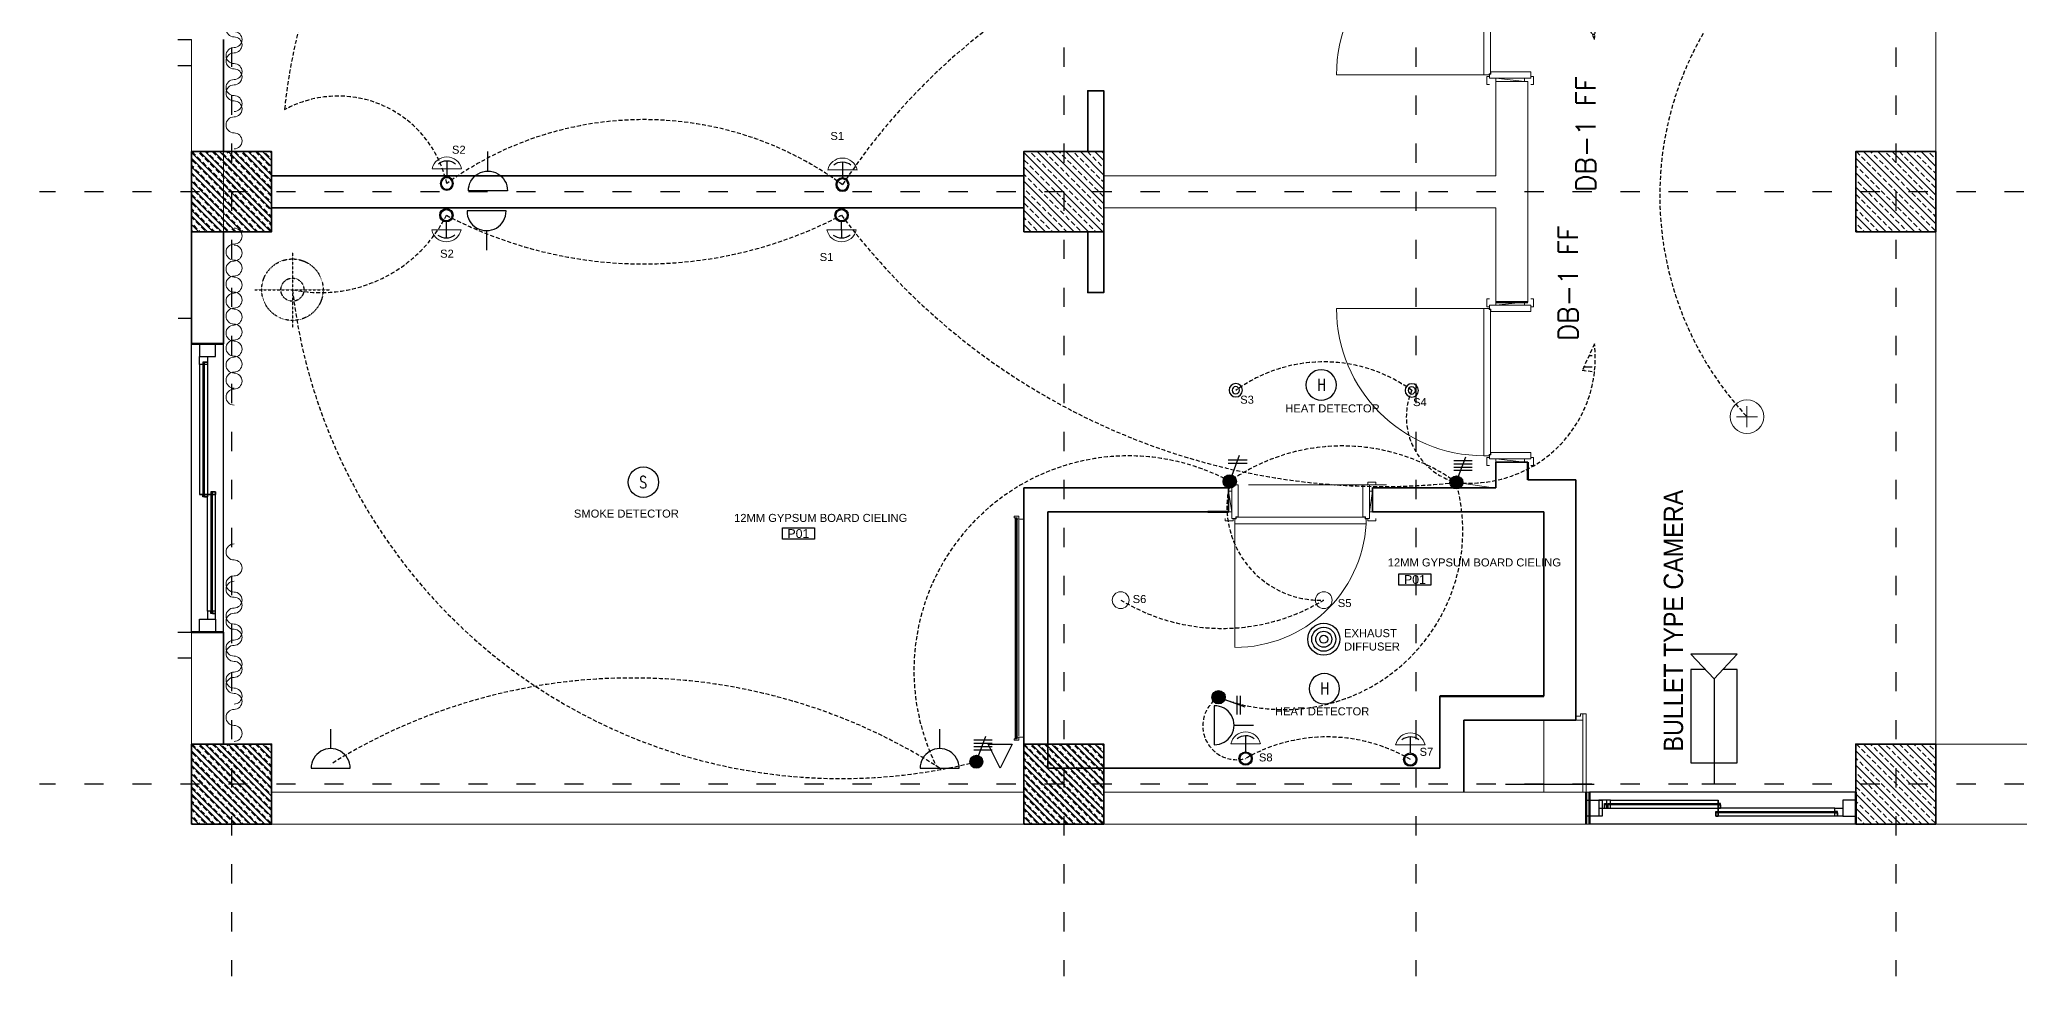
# Model space of a CAD drawing. Header units: millimetres. Extents: x -3207095 to 15275363, y 3702017 to 4798027.
# Drawn here: x 685360 to 686597, y 4469382 to 4469967 of the extents above; entities that cross this region are included whole.
import ezdxf
from ezdxf.enums import TextEntityAlignment as Align

# ---------------------------------------------------------------- set-up
doc = ezdxf.new("R2010")
doc.units = ezdxf.units.MM
for name, pattern in [('ACAD_ISO03W100', [30, 12, -18]), ('DUZ', [500, 500]), ('HIDDEN', [0.375, 0.25, -0.125]), ('HIDDEN2', [0.1875, 0.125, -0.0625])]:
    doc.linetypes.add(name, pattern=pattern)
doc.layers.get('0').update_dxf_attribs({"color": 1, "linetype": 'DUZ'})
for name, color, linetype in [('0 MC MAHAL', 94, 'Continuous'), ('a_aydinlatma', 5, 'Continuous'), ('a_olcu', 30, 'Continuous'), ('a_yazi', 105, 'Continuous'), ('AGAC', 116, 'Continuous'), ('EL-L-LS', 181, 'Continuous'), ('KOLTAR_F', 145, 'Continuous'), ('MH-EL-CCTV', 33, 'Continuous'), ('MH-EL-TEL', 222, 'Continuous'), ('MH-TXT', 2, 'Continuous'), ('OLCU', 1, 'Continuous'), ('PEN', 161, 'Continuous'), ('pen.kap.olc', 205, 'Continuous'), ('SMC-EL-FA', 33, 'Continuous'), ('SMC-EL-FA-TXT', 123, 'Continuous'), ('SMC-EL-L-LP', 22, 'Continuous'), ('SMC-EL-P', 160, 'Continuous'), ('SMC-TXT', 123, 'Continuous'), ('söve', 26, 'DUZ')]:
    doc.layers.add(name, color=color, linetype=linetype)
for name, color, linetype, lineweight in [('C LIGHT', 202, 'Continuous', 9), ('cam', 143, 'Continuous', 20), ('DUV', 220, 'Continuous', 50), ('DUVAR', 7, 'Continuous', 35), ('EL-L-WIR', 124, 'Continuous', 30), ('FE_MOBTEF.2', 33, 'Continuous', 18), ('FE_PERDE', 205, 'Continuous', 15), ('gor25', 142, 'Continuous', 25), ('iç duvar', 7, 'Continuous', 50), ('KAPEN', 151, 'Continuous', 9), ('KOLON_F', 3, 'Continuous', 35), ('Xref', 253, 'Continuous', 13)]:
    doc.layers.add(name, color=color, linetype=linetype, lineweight=lineweight)
doc.styles.add('ARIEL20S', font='arial.ttf')
doc.styles.add('ROMANS', font='romans.shx')
doc.styles.add('smc-1', font='simplex.shx')
doc.styles.add('SMC-2', font='GOTHIC.TTF', dxfattribs={"width": 0.9})
pattern_1 = [(135, (5190607.668, 3809263.487), (-4.4901280605, -4.4901280605), []), (135, (5190607.668, 3809267.977), (-4.4901280605, -4.4901280605), [3.175, -1.5875])]
pattern_2 = [(135, (5191127.668, 3809263.487), (-4.4901280605, -4.4901280605), []), (135, (5191127.668, 3809267.977), (-4.4901280605, -4.4901280605), [3.175, -1.5875])]

# ---------------------------------------------------------------- blocks, each defined once
blk = doc.blocks.new('GEN_BLOCK00601')
at = {"linetype": 'Continuous', "ltscale": 50}
for centre, start, end in [((50, 50), 0, 180), ((150, 50), 180, 0), ((250, 50), 0, 180), ((350, 50), 180, 0), ((450, 50), 0, 180), ((550, 50), 180, 0), ((650, 50), 0, 180), ((750, 50), 180, 0), ((850, 50), 0, 180), ((950, 50), 180, 0)]:
    blk.add_arc(centre, 50, start, end, dxfattribs=at)
for tag in ['FLOOR', 'Sfb']:
    blk.add_attdef(tag, (0, 0), '', height=1)
blk = doc.blocks.new('K210')
for p, q in [((0.04, 0.985), (0.04, 0.032)), ((0.04, 0.032), (0.047, 0.032)), ((0.047, 0.032), (0.047, 0.022)), ((0.047, 0.022), (0.953, 0.022)), ((0.953, 0.032), (0.96, 0.032)), ((0.953, 0.022), (0.953, 0.032)), ((0.96, 0.032), (0.96, 0.065))]:
    blk.add_line(p, q)
for points in [[(-0.02, 0.03), (-0.02, 0.045), (0.03, 0.045), (0.03, 0.03)], [(0.04, 0.065), (0.96, 0.065)], [(1.02, 0.03), (1.02, 0.045), (0.97, 0.045), (0.97, 0.03)], [(0.02, -0.19), (0, -0.19), (0.02, -0.01), (0, -0.01)], [(0.98, -0.19), (1, -0.19), (0.98, -0.01), (1, -0.01)], [(-0.02, -0.23), (-0.02, -0.245), (0.03, -0.245), (0.03, -0.23)], [(1.02, -0.23), (1.02, -0.245), (0.97, -0.245), (0.97, -0.23)]]:
    blk.add_lwpolyline(points)
for points in [[(0.02, 0.03), (0.045, 0.03), (0.045, 0.02), (0.06, 0.02), (0.06, -0.23), (0.02, -0.23)], [(0.98, 0.03), (0.955, 0.03), (0.955, 0.02), (0.94, 0.02), (0.94, -0.23), (0.98, -0.23)]]:
    blk.add_lwpolyline(points, close=True)
blk.add_arc((0.04, 0.065), 0.92, 0, 90)
blk = doc.blocks.new('new block')
at = {"layer": 'KAPEN'}
for p, q in [((105202.053, 48261.86), (105202.02, 48261.86)), ((105202.053, 48261.853), (105202.053, 48261.86)), ((105202.063, 48261.853), (105202.053, 48261.853)), ((105202.063, 48261.047), (105202.063, 48261.853)), ((105201.25, 48261.04), (105202.053, 48261.04)), ((105202.053, 48261.047), (105202.063, 48261.047)), ((105202.053, 48261.04), (105202.053, 48261.047))]:
    blk.add_line(p, q, dxfattribs=at)
for points in [[(105202.055, 48261.92), (105202.04, 48261.92), (105202.04, 48261.87), (105202.055, 48261.87)], [(105202.225, 48261.88), (105202.225, 48261.9), (105202.095, 48261.88), (105202.095, 48261.9)], [(105202.265, 48261.92), (105202.28, 48261.92), (105202.28, 48261.87), (105202.265, 48261.87)], [(105202.02, 48261.04), (105202.02, 48261.86)], [(105202.055, 48260.98), (105202.04, 48260.98), (105202.04, 48261.03), (105202.055, 48261.03)], [(105202.225, 48261.02), (105202.225, 48261), (105202.095, 48261.02), (105202.095, 48261)], [(105202.265, 48260.98), (105202.28, 48260.98), (105202.28, 48261.03), (105202.265, 48261.03)]]:
    blk.add_lwpolyline(points, dxfattribs=at)
for points in [[(105202.055, 48261.88), (105202.055, 48261.855), (105202.065, 48261.855), (105202.065, 48261.84), (105202.265, 48261.84), (105202.265, 48261.88)], [(105202.055, 48261.02), (105202.055, 48261.045), (105202.065, 48261.045), (105202.065, 48261.06), (105202.265, 48261.06), (105202.265, 48261.02)]]:
    blk.add_lwpolyline(points, close=True, dxfattribs=at)
blk.add_arc((105202.071, 48261.04), 0.822, 93.6023, 180, dxfattribs=at)
blk = doc.blocks.new('rgtkjıtdkfgölv')
at = {"layer": 'FE_MOBTEF.2'}
for p, q in [((104445.908, 48877.932), (104445.888, 48877.932)), ((104445.888, 48877.932), (104445.888, 48877.902)), ((104445.888, 48877.902), (104445.898, 48877.902)), ((104445.898, 48877.914), (104445.898, 48877.922)), ((104445.898, 48877.922), (104447.278, 48877.922)), ((104445.898, 48877.922), (104445.908, 48877.922)), ((104445.898, 48877.902), (104445.898, 48877.922)), ((104445.898, 48877.908), (104445.898, 48877.914)), ((104445.898, 48877.914), (104447.278, 48877.914)), ((104447.278, 48877.914), (104445.898, 48877.914)), ((104447.278, 48877.908), (104445.898, 48877.908)), ((104445.908, 48877.932), (104445.908, 48877.962)), ((104445.908, 48877.922), (104445.908, 48877.932)), ((104447.261, 48877.932), (104445.914, 48877.932)), ((104447.268, 48877.932), (104447.268, 48877.962)), ((104447.268, 48877.932), (104447.288, 48877.932)), ((104447.268, 48877.922), (104447.268, 48877.932)), ((104447.278, 48877.922), (104447.268, 48877.922)), ((104447.278, 48877.902), (104447.278, 48877.922)), ((104447.278, 48877.922), (104447.278, 48877.914)), ((104447.278, 48877.914), (104447.278, 48877.908)), ((104447.288, 48877.902), (104447.278, 48877.902)), ((104447.288, 48877.932), (104447.288, 48877.902))]:
    blk.add_line(p, q, dxfattribs=at)
blk = doc.blocks.new('a_malzeme')
blk.add_lwpolyline([(-100, 70), (100, 70), (100, 0), (-100, 0), (-100, 70)])
at = {"style": 'ARIEL20S'}
blk.add_attdef('P01', text='', height=55, dxfattribs=at).set_placement((0, 35), align=Align.MIDDLE_CENTER)
blk = doc.blocks.new('ANEM')
at = {"layer": 'a_aydinlatma'}
for radius in [100, 75, 50, 25]:
    blk.add_circle((56721, 5587), radius, dxfattribs=at)
blk = doc.blocks.new('SD')
at = {"color": 140}
blk.add_circle((0, 0), 0.25, dxfattribs=at)
at = {"layer": 'SMC-EL-FA-TXT', "style": 'ROMANS', "width": 0.75}
blk.add_text('S', height=0.197, dxfattribs=at).set_placement((-0.066, -0.101, 0))
blk = doc.blocks.new('LIGHT3')
at = {"layer": 'SMC-EL-L-LP'}
blk.add_line((0.001, 0), (0, 0.235), dxfattribs=at)
for radius in [0.0975, 0.0825]:
    blk.add_circle((0, 0.332), radius, dxfattribs=at)
blk.add_arc((0, 0.2), 0.2, 231.5853, 308.8029, dxfattribs=at)
blk = doc.blocks.new('LS-1WAY-4G')
at = {"layer": 'EL-L-LS'}
blk.add_hatch(color=181, dxfattribs=at).paths.add_polyline_path([(0.092, 0.092, 1), (-0.092, 0.092, 1)])
at = {"layer": 'EL-L-LS', "color": 181}
for p, q in [((-0.036, 0.4), (0.223, 0.4)), ((-0.036, 0.354), (0.223, 0.354)), ((-0.036, 0.308), (0.223, 0.308)), ((0.031, 0.178), (0.132, 0.453)), ((-0.036, 0.263), (0.223, 0.263))]:
    blk.add_line(p, q, dxfattribs=at)
blk.add_circle((0, 0.092), 0.0917, dxfattribs=at)
blk = doc.blocks.new('LIGHT1')
at = {"linetype": 'Continuous'}
for radius in [0.11, 0.06]:
    blk.add_circle((0, 0), radius, dxfattribs=at)
blk = doc.blocks.new('A$C89dd7f61')
at = {"layer": 'SMC-EL-L-LP', "xscale": -38, "yscale": 38, "zscale": 38}
blk.add_blockref('LIGHT1', (0, 0), dxfattribs=at)
blk = doc.blocks.new('LS-1WAY-2G')
at = {"layer": 'SMC-EL-L-LP'}
blk.add_hatch(color=181, dxfattribs=at).paths.add_polyline_path([(0.092, 0.092, 1), (-0.092, 0.092, 1)])
at = {"layer": 'SMC-EL-L-LP', "color": 181}
for p, q in [((-0.021, 0.387), (0.237, 0.387)), ((-0.021, 0.342), (0.237, 0.342)), ((0.031, 0.178), (0.132, 0.453))]:
    blk.add_line(p, q, dxfattribs=at)
blk.add_circle((0, 0.092), 0.0917, dxfattribs=at)
blk = doc.blocks.new('CL1')
at = {"layer": 'C LIGHT'}
blk.add_circle((0, 0), 5.25, dxfattribs=at)
blk = doc.blocks.new('HD')
at = {"color": 22}
blk.add_circle((0, 0), 0.25, dxfattribs=at)
at = {"layer": 'SMC-EL-FA-TXT', "color": 123, "style": 'ROMANS', "width": 0.75}
blk.add_text('H', height=0.197, dxfattribs=at).set_placement((-0.074, -0.096, 0))
blk = doc.blocks.new('S13A')
for p, q in [((0, 0.18), (0, 0.358)), ((-0.178, 0), (0.178, 0))]:
    blk.add_line(p, q)
blk.add_arc((0, 0.002), 0.178, 359.4023, 180.5977)
blk = doc.blocks.new('A$C7aefd928')
at = {"layer": 'a_aydinlatma', "linetype": 'HIDDEN', "ltscale": 10}
h = blk.add_hatch(dxfattribs=at)
h.set_pattern_fill('ANGLE', color=8)
h.set_pattern_definition([(0, (-693994.367, -4479887.279), (0, 6.985), [5.08, -1.905]), (90, (-693994.367, -4479887.279), (-6.985, 4e-16), [5.08, -1.905])])
h.paths.add_polyline_path([(837.2, 271.4), (829.6, 255), (837.2, 254.1, 0.055419)])
at = {"layer": 'a_aydinlatma', "linetype": 'HIDDEN2'}
for p, q in [((23.5, 328.8), (23.5, 281.7)), ((0, 305.3), (47, 305.3))]:
    blk.add_line(p, q, dxfattribs=at)
at = {"layer": 'a_aydinlatma', "color": 3, "linetype": 'HIDDEN', "ltscale": 10}
for p, q in [((837.2, 271.4), (829.6, 255)), ((829.6, 255), (837.2, 254.1))]:
    blk.add_line(p, q, dxfattribs=at)
at = {"layer": 'a_aydinlatma', "linetype": 'HIDDEN2'}
for radius in [19.2, 7.2]:
    blk.add_circle((23.5, 305.3), radius, dxfattribs=at)
at = {"layer": 'a_aydinlatma', "linetype": 'HIDDEN', "ltscale": 10}
for centre, radius, start, end in [((41.1, 391.6), 88.1, 258.5011, 333.1564), ((243.2, 587.1), 265.7, 242.3098, 297.7005), ((705.2, 605.5), 423.1, 216.8454, 276.1897), ((366.4, 345.2), 345.2, 186.6453, 284.1662), ((668, 166.4), 93.8, 54.1169, 125.8831), ((761.9, 225.8), 42.3, 156.7822, 254.8981), ((643.1, 154.9), 111.8, 248.5847, 15.5788), ((665.9, 169.8), 58.4, 164.7362, 272.1082), ((604.6, 216.3), 122.5, 238.8129, 301.1871), ((613.5, 32.9), 21.1, 121.94, 285.5579), ((670.1, -77.2), 103.2, 59.6797, 119.5515)]:
    blk.add_arc(centre, radius, start, end, dxfattribs=at)
at = {"layer": 'a_aydinlatma', "color": 3, "linetype": 'HIDDEN', "ltscale": 10}
for centre, radius, start, end in [((759.4, 262.8), 78.3, 263.7664, 6.3094), ((546, 67.4), 134.1, 61.8575, 206.2961), ((679.6, 84.6), 123.1, 54.605, 124.8385), ((235.8, -293.6), 356.4, 57.3715, 121.9107)]:
    blk.add_arc(centre, radius, start, end, dxfattribs=at)
at = {"layer": 'MH-EL-TEL'}
for p, q in [((465.7, 6.4), (458.2, 21.4)), ((458.2, 21.4), (473.2, 21.4)), ((473.2, 21.4), (465.7, 6.4))]:
    blk.add_line(p, q, dxfattribs=at)
at = {"layer": 'OLCU', "color": 252, "linetype": 'Continuous', "lineweight": 5, "true_color": 0x939598}
blk.add_line((750.9, 184.9), (775.5, 181.4), dxfattribs=at)
at = {"layer": 'SMC-EL-L-LP', "lineweight": 0}
for p, q in [((128.9, 342.6), (110.6, 342.6)), ((375.9, 342.7), (357.5, 342.7)), ((610, 21.7), (628.3, 21.7)), ((712.9, 21), (731.3, 21))]:
    blk.add_line(p, q, dxfattribs=at)
for centre, start, end in [((119.7, 344.6), 191.7871, 348.2129), ((366.7, 344.6), 191.7871, 348.2129), ((619.2, 19.8), 11.7871, 168.2129), ((722.1, 19.1), 11.7871, 168.2129)]:
    blk.add_arc(centre, 9.38, start, end, dxfattribs=at)
at = {"layer": 'a_aydinlatma', "xscale": 0.1, "yscale": 0.1, "zscale": 0.1}
blk.add_blockref('ANEM', (-5004.1, -471.7), dxfattribs=at)
at = {"layer": 'a_olcu', "xscale": 0.1, "yscale": 0.1, "zscale": 0.1}
for p in [(339.7, 149.5), (725, 120.8)]:
    blk.add_blockref('a_malzeme', p, dxfattribs=at).add_auto_attribs({'P01': 'P01'})
at = {"layer": 'C LIGHT', "linetype": 'Continuous'}
for p in [(541.1, 111.4), (668, 111.4)]:
    blk.add_blockref('CL1', p, dxfattribs=at)
at = {"layer": 'EL-L-LS', "xscale": 45.60000005237816, "yscale": 45.60000005237816, "zscale": 45.60000005237816}
blk.add_blockref('LS-1WAY-2G', (609.3, 181.4), dxfattribs=at)
at = {"layer": 'EL-L-LS', "xscale": 45.60000005237816, "yscale": 45.60000005237816, "zscale": 45.60000005237816, "rotation": 270}
blk.add_blockref('LS-1WAY-2G', (598.1, 50.8), dxfattribs=at)
at = {"layer": 'EL-L-WIR', "xscale": 44.23680000000058, "yscale": 44.23680000000058, "zscale": 44.23680000000058}
for p in [(750.9, 180.9), (450.9, 6.4)]:
    blk.add_blockref('LS-1WAY-4G', p, dxfattribs=at)
at = {"layer": 'SMC-EL-FA', "yscale": 38, "zscale": 38}
for name, p, xscale in [('HD', (666.4, 245.8), -38), ('SD', (242.8, 185.1), 38), ('HD', (668.4, 56.1), -38)]:
    blk.add_blockref(name, p, dxfattribs=dict(at, xscale=xscale))
at = {"layer": 'SMC-EL-L-LP', "lineweight": 0, "xscale": 42.74999999996362, "yscale": 42.74999999996362, "zscale": 42.74999999996362}
for p in [(119.7, 337.6), (366.7, 337.6)]:
    blk.add_blockref('LIGHT3', p, dxfattribs=at)
at = {"layer": 'SMC-EL-L-LP', "lineweight": 0, "xscale": 42.74999999996362, "yscale": 42.74999999996362, "zscale": 42.74999999996362, "rotation": 180}
for p in [(619.2, 26.7), (722.1, 26)]:
    blk.add_blockref('LIGHT3', p, dxfattribs=at)
at = {"layer": 'SMC-EL-P', "xscale": 68.51054328617874, "yscale": 68.51054328617874, "zscale": 68.51054328617874}
for p, rotation in [((144.8, 354.5), 180), ((599.6, 33.3), 270)]:
    blk.add_blockref('S13A', p, dxfattribs=dict(at, rotation=rotation))
for p in [(47.4, 6.4), (428, 6.4)]:
    blk.add_blockref('S13A', p, dxfattribs=at)
at = {"layer": 'Xref'}
for p in [(613, 242.5), (723, 242.4)]:
    blk.add_blockref('A$C89dd7f61', p, dxfattribs=at)
at = {"layer": 'a_yazi', "char_height": 5, "style": 'ARIEL20S'}
for s, insert, width, attachment_point in [('S2', (115.8, 330.3), 51.389, 1), ('S1', (353, 328.2), 51.389, 1), ('S3', (615.8, 239.1), 51.389, 1), ('S4', (723.8, 237.6), 51.389, 1), ('HEAT DETECTOR', (644, 228.6), 143.239, 7), ('SMOKE DETECTOR', (199.4, 162.9), 143.239, 7), ('12MM GYPSUM BOARD CIELING ', (299.5, 160.2), 143.239, 7), ('12MM GYPSUM BOARD CIELING ', (708, 132.4), 143.239, 7), ('S6', (548.6, 114.6), 51.389, 1), ('S5', (676.8, 112.1), 51.389, 1), ('EXHAUST DIFFUSER', (680.7, 93.3), 51.389, 1), ('HEAT DETECTOR', (637.5, 39.4), 143.239, 7), ('S8', (627.5, 15.7), 51.389, 1), ('S7', (727.9, 19.2), 51.389, 1)]:
    blk.add_mtext(s, dxfattribs=dict(at, insert=insert, width=width, attachment_point=attachment_point))
blk = doc.blocks.new('A$C288ee9c8')
at = {"layer": 'a_aydinlatma', "linetype": 'HIDDEN', "ltscale": 10}
h = blk.add_hatch(dxfattribs=at)
h.set_pattern_fill('ANGLE', color=8)
h.set_pattern_definition([(0, (-694012.924, -4479302.351), (0, 6.985), [5.08, -1.905]), (90, (-694012.924, -4479302.351), (-6.985, 4e-16), [5.08, -1.905])])
h.paths.add_polyline_path([(818.7, 95), (811, 111.4), (818.6, 112.3, -0.055419)])
at = {"layer": 'a_aydinlatma', "color": 3, "linetype": 'HIDDEN', "ltscale": 10}
for p, q in [((811, 111.4), (818.6, 112.3)), ((818.7, 95), (811, 111.4))]:
    blk.add_line(p, q, dxfattribs=at)
at = {"layer": 'a_aydinlatma', "linetype": 'HIDDEN', "ltscale": 10}
for centre, radius, start, end in [((349, 15), 350.8, 76.2487, 174.124), ((586.1, 150), 122.5, 58.8129, 121.1871), ((647.4, 196.4), 58.4, 87.8918, 195.2638), ((683.3, -216.4), 400.7, 82.9628, 146.5996), ((743.4, 140.5), 42.3, 105.1019, 203.2178), ((649.5, 199.8), 93.8, 234.1169, 305.8831), ((33.5, -10.1), 69.6, 12.4474, 118.8317), ((224.6, -165.2), 210, 53.7613, 125.8826)]:
    blk.add_arc(centre, radius, start, end, dxfattribs=at)
at = {"layer": 'a_aydinlatma', "color": 3, "linetype": 'HIDDEN', "ltscale": 10}
for centre, radius, start, end in [((217.3, 659.8), 356.4, 238.0893, 302.6285), ((527.5, 298.9), 134.1, 153.7039, 298.1425), ((661.1, 281.6), 123.1, 235.1615, 305.395), ((740.9, 103.4), 78.3, 353.6906, 96.2336)]:
    blk.add_arc(centre, radius, start, end, dxfattribs=at)
at = {"layer": 'MH-EL-TEL'}
for p, q in [((447.2, 359.8), (439.7, 344.8)), ((454.7, 344.8), (447.2, 359.8)), ((439.7, 344.8), (454.7, 344.8))]:
    blk.add_line(p, q, dxfattribs=at)
at = {"layer": 'OLCU', "color": 252, "linetype": 'Continuous', "lineweight": 5, "true_color": 0x939598}
blk.add_line((732.4, 181.3), (757, 184.8), dxfattribs=at)
at = {"layer": 'SMC-EL-L-LP', "lineweight": 0}
for p, q in [((591.5, 344.5), (609.8, 344.5)), ((694.4, 345.2), (712.8, 345.2)), ((110.7, 14.1), (92.3, 14.1)), ((357.9, 13.4), (339.5, 13.4))]:
    blk.add_line(p, q, dxfattribs=at)
for centre, start, end in [((600.7, 346.5), 191.7871, 348.2129), ((703.6, 347.1), 191.7871, 348.2129), ((101.5, 12.2), 11.7871, 168.2129), ((348.7, 11.4), 11.7871, 168.2129)]:
    blk.add_arc(centre, 9.38, start, end, dxfattribs=at)
at = {"layer": 'a_aydinlatma', "xscale": -0.1, "yscale": 0.1, "zscale": 0.1, "rotation": 180}
blk.add_blockref('ANEM', (-5022.6, 837.9), dxfattribs=at)
at = {"layer": 'a_olcu', "xscale": 0.1, "yscale": 0.1, "zscale": 0.1}
for p in [(542.2, 301.2), (698.3, 249.3), (323.3, 225.8)]:
    blk.add_blockref('a_malzeme', p, dxfattribs=at).add_auto_attribs({'P01': 'P01'})
at = {"layer": 'C LIGHT', "linetype": 'Continuous', "xscale": -1, "rotation": 180}
for p in [(522.6, 254.8), (649.5, 254.8)]:
    blk.add_blockref('CL1', p, dxfattribs=at)
at = {"layer": 'EL-L-LS', "xscale": -45.60000005237816, "yscale": 45.60000005237816, "zscale": 45.60000005237816, "rotation": 180}
blk.add_blockref('LS-1WAY-2G', (587.7, 183.2), dxfattribs=at)
at = {"layer": 'EL-L-WIR', "xscale": -44.23680000000058, "yscale": 44.23680000000058, "zscale": 44.23680000000058, "rotation": 180}
for p in [(432.4, 359.8), (732.4, 185.3)]:
    blk.add_blockref('LS-1WAY-4G', p, dxfattribs=at)
at = {"layer": 'SMC-EL-FA', "xscale": 38, "yscale": 38, "zscale": 38, "rotation": 180}
for p in [(649.9, 310.1), (649.9, 140.2)]:
    blk.add_blockref('HD', p, dxfattribs=at)
at = {"layer": 'SMC-EL-FA', "xscale": 38, "yscale": 38, "zscale": 38}
blk.add_blockref('SD', (214.5, 182.4), dxfattribs=at)
at = {"layer": 'SMC-EL-L-LP', "lineweight": 0, "xscale": -42.74999999996362, "yscale": 42.74999999996362, "zscale": 42.74999999996362}
for p in [(600.7, 339.5), (703.6, 340.2)]:
    blk.add_blockref('LIGHT3', p, dxfattribs=at)
at = {"layer": 'SMC-EL-L-LP', "lineweight": 0, "xscale": -42.74999999996362, "yscale": 42.74999999996362, "zscale": 42.74999999996362, "rotation": 180}
for p in [(101.5, 19.1), (348.7, 18.4)]:
    blk.add_blockref('LIGHT3', p, dxfattribs=at)
at = {"layer": 'SMC-EL-P', "xscale": -68.51054328617874, "yscale": 68.51054328617874, "zscale": 68.51054328617874, "rotation": 180}
for p in [(28.9, 359.8), (409.5, 359.8)]:
    blk.add_blockref('S13A', p, dxfattribs=at)
at = {"layer": 'SMC-EL-P', "xscale": -68.51054328617874, "yscale": 68.51054328617874, "zscale": 68.51054328617874}
blk.add_blockref('S13A', (127.2, 0.3), dxfattribs=at)
at = {"layer": 'Xref', "xscale": -1, "rotation": 180}
for p in [(594.5, 123.8), (704.5, 123.8)]:
    blk.add_blockref('A$C89dd7f61', p, dxfattribs=at)
at = {"layer": 'a_yazi', "char_height": 5, "style": 'ARIEL20S'}
for s, insert, width, attachment_point in [('S3', (611.1, 340.2), 51.389, 1), ('S4', (719.1, 338.6), 51.389, 1), ('HEAT DETECTOR', (637.2, 324.9), 143.239, 7), ('EXHAUST DIFFUSER', (665, 292.1), 51.389, 1), ('12MM GYPSUM BOARD CIELING ', (681.3, 261), 143.239, 7), ('S6', (519.5, 248), 51.389, 1), ('12MM GYPSUM BOARD CIELING ', (283.1, 236.5), 143.239, 7), ('S5', (647.7, 245.4), 51.389, 1), ('SMOKE DETECTOR', (180.9, 203.3), 143.239, 7), ('S7', (695.9, 136.7), 51.389, 1), ('S8', (595.4, 133.2), 51.389, 1), ('S1', (341.2, 37.1), 51.389, 1), ('S2', (104.7, 28.5), 51.389, 1)]:
    blk.add_mtext(s, dxfattribs=dict(at, insert=insert, width=width, attachment_point=attachment_point))
blk = doc.blocks.new('A$Ce52a88a6')
at = {"layer": 'OLCU', "color": 252, "linetype": 'Continuous', "lineweight": 5, "true_color": 0x939598}
blk.add_blockref('A$C288ee9c8', (0, 0), dxfattribs=at)
blk = doc.blocks.new('CL4')
at = {"layer": 'C LIGHT', "color": 3}
for p, q in [((-3.25, 0), (3.25, 0)), ((0, 3.25), (0, -3.25))]:
    blk.add_line(p, q, dxfattribs=at)
at = {"layer": 'C LIGHT'}
blk.add_circle((0, 0), 5.25, dxfattribs=at)
blk = doc.blocks.new('CCTV-CAMERA')
for p, q in [((1.115, 0.2), (0.903, 0)), ((1.115, -0.2), (1.115, 0.2)), ((0, -0.104), (0, 0.104)), ((0.183, 0), (0, 0)), ((0.903, 0), (0.183, 0)), ((0.903, 0), (1.115, -0.2))]:
    blk.add_line(p, q)
blk.add_lwpolyline([(0.983, 0.076), (0.983, 0.2), (0.183, 0.2), (0.183, -0.2), (0.983, -0.2), (0.983, -0.076)])

msp = doc.modelspace()

# ---------------------------------------------------------------- hatches: boundary and pattern name
at = {"layer": 'KOLTAR_F'}
h = msp.add_hatch(dxfattribs=at)
h.set_pattern_fill('ANSI33', color=256, angle=90, style=0)
h.set_pattern_definition([(135, (5189867.668, 3809263.487), (-4.4901280605, -4.4901280605), []), (135, (5189867.668, 3809267.977), (-4.4901280605, -4.4901280605), [3.175, -1.5875])])
h.paths.add_polyline_path([(685455.2, 4469847), (685455.2, 4469897), (685505.2, 4469897), (685505.2, 4469847)])
h = msp.add_hatch(dxfattribs=at)
h.set_pattern_fill('ANSI33', color=256, angle=90, style=0)
h.set_pattern_definition(pattern_1)
h.paths.add_polyline_path([(685455.2, 4469847), (685455.2, 4469897), (685505.2, 4469897), (685505.2, 4469847)])
h = msp.add_hatch(dxfattribs=at)
h.set_pattern_fill('ANSI33', color=256, angle=90, style=0)
h.set_pattern_definition(pattern_1)
h.paths.add_polyline_path([(685455.2, 4469847), (685455.2, 4469897), (685505.2, 4469897), (685505.2, 4469847)])
h = msp.add_hatch(dxfattribs=at)
h.set_pattern_fill('ANSI33', color=256, angle=90, style=0)
h.set_pattern_definition(pattern_2)
h.paths.add_polyline_path([(685975.2, 4469847), (685975.2, 4469897), (686025.2, 4469897), (686025.2, 4469847)])
h = msp.add_hatch(dxfattribs=at)
h.set_pattern_fill('ANSI33', color=256, angle=90, style=0)
h.set_pattern_definition(pattern_2)
h.paths.add_polyline_path([(685975.2, 4469847), (685975.2, 4469897), (686025.2, 4469897), (686025.2, 4469847)])
h = msp.add_hatch(dxfattribs=at)
h.set_pattern_fill('ANSI33', color=256, angle=90, style=0)
h.set_pattern_definition([(135, (5190907.668, 3809263.487), (-4.4901280605, -4.4901280605), []), (135, (5190907.668, 3809267.977), (-4.4901280605, -4.4901280605), [3.175, -1.5875])])
h.paths.add_polyline_path([(686495.2, 4469847), (686495.2, 4469897), (686545.2, 4469897), (686545.2, 4469847)])
h = msp.add_hatch(dxfattribs=at)
h.set_pattern_fill('ANSI33', color=256, angle=90, style=0)
h.set_pattern_definition([(135, (5189867.668, 3808893.487), (-4.4901280605, -4.4901280605), []), (135, (5189867.668, 3808897.977), (-4.4901280605, -4.4901280605), [3.175, -1.5875])])
h.paths.add_polyline_path([(685455.2, 4469477), (685455.2, 4469527), (685505.2, 4469527), (685505.2, 4469477)])
h = msp.add_hatch(dxfattribs=at)
h.set_pattern_fill('ANSI33', color=256, angle=90, style=0)
h.set_pattern_definition([(135, (5190607.668, 3808893.487), (-4.4901280605, -4.4901280605), []), (135, (5190607.668, 3808897.977), (-4.4901280605, -4.4901280605), [3.175, -1.5875])])
h.paths.add_polyline_path([(685455.2, 4469477), (685455.2, 4469527), (685505.2, 4469527), (685505.2, 4469477)])
h = msp.add_hatch(dxfattribs=at)
h.set_pattern_fill('ANSI33', color=256, angle=90, style=0)
h.set_pattern_definition([(135, (5190387.668, 3808893.487), (-4.4901280605, -4.4901280605), []), (135, (5190387.668, 3808897.977), (-4.4901280605, -4.4901280605), [3.175, -1.5875])])
h.paths.add_polyline_path([(685975.2, 4469477), (685975.2, 4469527), (686025.2, 4469527), (686025.2, 4469477)])
h = msp.add_hatch(dxfattribs=at)
h.set_pattern_fill('ANSI33', color=256, angle=90, style=0)
h.set_pattern_definition([(135, (5191127.668, 3808893.487), (-4.4901280605, -4.4901280605), []), (135, (5191127.668, 3808897.977), (-4.4901280605, -4.4901280605), [3.175, -1.5875])])
h.paths.add_polyline_path([(685975.2, 4469477), (685975.2, 4469527), (686025.2, 4469527), (686025.2, 4469477)])
h = msp.add_hatch(dxfattribs=at)
h.set_pattern_fill('ANSI33', color=256, angle=90, style=0)
h.set_pattern_definition([(135, (5190907.668, 3808893.487), (-4.4901280605, -4.4901280605), []), (135, (5190907.668, 3808897.977), (-4.4901280605, -4.4901280605), [3.175, -1.5875])])
h.paths.add_polyline_path([(686495.2, 4469477), (686495.2, 4469527), (686545.2, 4469527), (686545.2, 4469477)])

# ---------------------------------------------------------------- linework, layer by layer
at = {"color": 232, "linetype": 'ACAD_ISO03W100'}
for p, q in [((685480.2, 4472512), (685480.2, 4469382)), ((686000.2, 4472512), (686000.2, 4469382)), ((686220.2, 4472512), (686220.2, 4469382)), ((686520.2, 4472512), (686520.2, 4469382)), ((689300.2, 4469872), (685360.2, 4469872)), ((689300.2, 4469502), (685360.2, 4469502))]:
    msp.add_line(p, q, dxfattribs=at)
at = {"layer": 'a_aydinlatma', "linetype": 'HIDDEN', "ltscale": 10}
msp.add_arc((686575, 4469869.6), 202.3, 143.5875, 223.0672, dxfattribs=at)
at = {"layer": 'AGAC'}
for p, q in [((685455.2, 4469597), (685455.2, 4469777)), ((685455.2, 4469597), (685455.2, 4469777)), ((685455.2, 4469597), (685455.2, 4469777)), ((685475.2, 4469597), (685475.2, 4469777)), ((685475.2, 4469597), (685475.2, 4469777)), ((685475.2, 4469597), (685475.2, 4469777)), ((686495.2, 4469497), (686328.8, 4469497)), ((686495.2, 4469477), (686328.8, 4469477))]:
    msp.add_line(p, q, dxfattribs=at)
at = {"layer": 'cam'}
for p, q in [((685462.2, 4469765.5), (685462.2, 4469681.5)), ((685462.2, 4469765.5), (685462.2, 4469681.5)), ((685462.2, 4469765.5), (685462.2, 4469681.5)), ((685462.7, 4469765.5), (685462.7, 4469681.5)), ((685462.7, 4469765.5), (685462.7, 4469681.5)), ((685462.7, 4469765.5), (685462.7, 4469681.5)), ((685463.2, 4469765.5), (685463.2, 4469681.5)), ((685463.2, 4469765.5), (685463.2, 4469681.5)), ((685463.2, 4469765.5), (685463.2, 4469681.5)), ((685467.2, 4469608.5), (685467.2, 4469684.5)), ((685467.2, 4469608.5), (685467.2, 4469684.5)), ((685467.2, 4469608.5), (685467.2, 4469684.5)), ((685467.7, 4469608.5), (685467.7, 4469684.5)), ((685467.7, 4469608.5), (685467.7, 4469684.5)), ((685467.7, 4469608.5), (685467.7, 4469684.5)), ((685468.2, 4469608.5), (685468.2, 4469684.5)), ((685468.2, 4469608.5), (685468.2, 4469684.5)), ((685468.2, 4469608.5), (685468.2, 4469684.5)), ((686340.3, 4469490), (686410.7, 4469490)), ((686340.3, 4469489.5), (686410.7, 4469489.5)), ((686340.3, 4469489), (686410.7, 4469489)), ((686483.7, 4469485), (686407.7, 4469485)), ((686483.7, 4469484.5), (686407.7, 4469484.5)), ((686483.7, 4469484), (686407.7, 4469484))]:
    msp.add_line(p, q, dxfattribs=at)
at = {"layer": 'DUV'}
for p, q in [((686270.2, 4469803.1), (686290.2, 4469803.1)), ((685475.2, 4469777), (685455.2, 4469777)), ((685475.2, 4469777), (685455.2, 4469777)), ((685475.2, 4469777), (685455.2, 4469777)), ((685475.2, 4469777), (685455.2, 4469777)), ((685475.2, 4469777), (685455.2, 4469777)), ((686290.2, 4469703.1), (686290.2, 4469692)), ((686090.2, 4469672), (686103.2, 4469672)), ((685475.2, 4469597), (685455.2, 4469597)), ((685475.2, 4469597), (685455.2, 4469597)), ((685475.2, 4469597), (685455.2, 4469597)), ((685475.2, 4469597), (685455.2, 4469597)), ((685475.2, 4469597), (685455.2, 4469597)), ((686235.2, 4469557), (686300.2, 4469557)), ((686326.7, 4469477), (686326.7, 4469497)), ((686328.8, 4469477), (686328.8, 4469497)), ((686495.2, 4469477), (686495.2, 4469497))]:
    msp.add_line(p, q, dxfattribs=at)
at = {"layer": 'DUVAR'}
for p, q in [((685475.2, 4469967), (685475.2, 4469897)), ((685475.2, 4469967), (685475.2, 4469897)), ((685505.2, 4469882), (685975.2, 4469882)), ((685505.2, 4469862), (685975.2, 4469862)), ((685455.2, 4469777), (685455.2, 4469847)), ((685455.2, 4469777), (685455.2, 4469847)), ((685475.2, 4469777), (685475.2, 4469847)), ((685475.2, 4469777), (685475.2, 4469847)), ((685475.2, 4469777), (685455.2, 4469777)), ((685475.2, 4469777), (685455.2, 4469777)), ((685475.2, 4469777), (685455.2, 4469777)), ((686270.2, 4469703.1), (686270.2, 4469687)), ((686270.2, 4469703.1), (686290.2, 4469703.1)), ((686290.2, 4469692), (686290.2, 4469703.1)), ((686290.2, 4469692), (686320.2, 4469692)), ((686320.2, 4469542), (686320.2, 4469692)), ((685975.2, 4469687), (685975.2, 4469512)), ((685975.2, 4469687), (686103.2, 4469687)), ((686103.2, 4469672), (686103.2, 4469687)), ((686193.2, 4469687), (686270.2, 4469687)), ((686193.2, 4469687), (686193.2, 4469672)), ((685990.2, 4469672), (685990.2, 4469512)), ((685990.2, 4469672), (686103.2, 4469672)), ((686193.2, 4469672), (686300.2, 4469672)), ((686300.2, 4469557), (686300.2, 4469672)), ((685475.2, 4469597), (685455.2, 4469597)), ((685475.2, 4469597), (685455.2, 4469597)), ((685475.2, 4469597), (685455.2, 4469597)), ((685475.2, 4469597), (685475.2, 4469527)), ((685475.2, 4469597), (685475.2, 4469527)), ((685475.2, 4469527), (685475.2, 4469597)), ((686235.2, 4469512), (686235.2, 4469557)), ((686235.2, 4469557), (686300.2, 4469557)), ((686250.2, 4469542), (686250.2, 4469497)), ((686250.2, 4469542), (686320.2, 4469542)), ((685990.2, 4469512), (686235.2, 4469512)), ((686326.7, 4469477), (686326.7, 4469497)), ((686328.8, 4469477), (686328.8, 4469497)), ((686495.2, 4469477), (686495.2, 4469497))]:
    msp.add_line(p, q, dxfattribs=at)
for points in [[(686025.2, 4469897), (686025.2, 4469935), (686015.2, 4469935), (686015.2, 4469897)], [(686025.2, 4469847), (686025.2, 4469809), (686015.2, 4469809), (686015.2, 4469847)]]:
    msp.add_lwpolyline(points, dxfattribs=at)
at = {"layer": 'gor25'}
for p, q in [((685460.2, 4469764), (685460.2, 4469683)), ((685460.2, 4469764), (685460.2, 4469683)), ((685460.2, 4469764), (685460.2, 4469683)), ((685465.2, 4469764), (685465.2, 4469683)), ((685465.2, 4469764), (685465.2, 4469683)), ((685465.2, 4469764), (685465.2, 4469683)), ((685465.2, 4469610), (685465.2, 4469683)), ((685465.2, 4469610), (685465.2, 4469683)), ((685465.2, 4469610), (685465.2, 4469683)), ((685470.2, 4469610), (685470.2, 4469683)), ((685470.2, 4469610), (685470.2, 4469683)), ((685470.2, 4469610), (685470.2, 4469683)), ((686341.8, 4469492), (686409.2, 4469492)), ((686341.8, 4469487), (686409.2, 4469487)), ((686482.2, 4469487), (686409.2, 4469487)), ((686482.2, 4469482), (686409.2, 4469482))]:
    msp.add_line(p, q, dxfattribs=at)
at = {"layer": 'iç duvar', "color": 7, "lineweight": 18}
for p, q in [((685455.2, 4469777), (685455.2, 4469967)), ((685455.2, 4469967), (685455.2, 4469897)), ((685455.2, 4469967), (685455.2, 4469897)), ((685475.2, 4469777), (685475.2, 4469967)), ((686270.2, 4469940.9), (686290.2, 4469940.9)), ((686270.2, 4469940.9), (686270.2, 4469882)), ((686290.2, 4469940.9), (686290.2, 4469832.9)), ((686290.2, 4469803.1), (686290.2, 4469897)), ((686025.2, 4469882), (686270.2, 4469882)), ((686025.2, 4469862), (686270.2, 4469862)), ((686270.2, 4469803.1), (686270.2, 4469862)), ((685455.2, 4469597), (685455.2, 4469527)), ((685455.2, 4469597), (685455.2, 4469527)), ((685505.2, 4469497), (685975.2, 4469497)), ((685505.2, 4469497), (685975.2, 4469497)), ((686025.2, 4469497), (686328.8, 4469497)), ((686025.2, 4469497), (686326.7, 4469497)), ((685505.2, 4469477), (685975.2, 4469477)), ((685505.2, 4469477), (685975.2, 4469477)), ((686025.2, 4469477), (686290.2, 4469477)), ((686025.2, 4469477), (686290.2, 4469477)), ((686290.2, 4469477), (686328.8, 4469477)), ((686290.2, 4469477), (686326.7, 4469477)), ((686545.2, 4469477), (688115.2, 4469477))]:
    msp.add_line(p, q, dxfattribs=at)
at = {"layer": 'iç duvar', "color": 7, "linetype": 'Continuous', "lineweight": 5}
msp.add_lwpolyline([(686545.2, 4470587), (688115.2, 4470587), (688115.2, 4469527), (686545.2, 4469527)], close=True, dxfattribs=at)
at = {"layer": 'KAPEN'}
for p, q in [((686201.9, 4469689), (686115.7, 4469689)), ((686300.2, 4469497), (686300.2, 4469542))]:
    msp.add_line(p, q, dxfattribs=at)
msp.add_lwpolyline([(686324.7, 4469542), (686324.7, 4469546), (686323.2, 4469546), (686323.2, 4469544.5), (686320.2, 4469544.5), (686320.2, 4469542), (686324.7, 4469542)], close=True, dxfattribs=at)
msp.add_lwpolyline([(686324.7, 4469542), (686324.7, 4469546), (686323.2, 4469546), (686323.2, 4469544.5), (686320.2, 4469544.5), (686320.2, 4469542), (686324.7, 4469542)], close=True, dxfattribs=at)
msp.add_lwpolyline([(686324.7, 4469497), (686324.7, 4469546), (686326.7, 4469546), (686326.7, 4469497)], dxfattribs=at)
at = {"layer": 'KOLON_F'}
for points in [[(685455.2, 4469847), (685455.2, 4469897), (685505.2, 4469897), (685505.2, 4469847)], [(685455.2, 4469847), (685455.2, 4469897), (685505.2, 4469897), (685505.2, 4469847)], [(685455.2, 4469847), (685455.2, 4469897), (685505.2, 4469897), (685505.2, 4469847)], [(685455.2, 4469847), (685455.2, 4469897), (685505.2, 4469897), (685505.2, 4469847)], [(685455.2, 4469847), (685455.2, 4469897), (685505.2, 4469897), (685505.2, 4469847)], [(685455.2, 4469847), (685455.2, 4469897), (685505.2, 4469897), (685505.2, 4469847)], [(685975.2, 4469847), (685975.2, 4469897), (686025.2, 4469897), (686025.2, 4469847)], [(685975.2, 4469847), (685975.2, 4469897), (686025.2, 4469897), (686025.2, 4469847)], [(685975.2, 4469847), (685975.2, 4469897), (686025.2, 4469897), (686025.2, 4469847)], [(685975.2, 4469847), (685975.2, 4469897), (686025.2, 4469897), (686025.2, 4469847)], [(686495.2, 4469847), (686495.2, 4469897), (686545.2, 4469897), (686545.2, 4469847)], [(685455.2, 4469477), (685455.2, 4469527), (685505.2, 4469527), (685505.2, 4469477)], [(685455.2, 4469477), (685455.2, 4469527), (685505.2, 4469527), (685505.2, 4469477)], [(685975.2, 4469477), (685975.2, 4469527), (686025.2, 4469527), (686025.2, 4469477)], [(685975.2, 4469477), (685975.2, 4469527), (686025.2, 4469527), (686025.2, 4469477)], [(686495.2, 4469477), (686495.2, 4469527), (686545.2, 4469527), (686545.2, 4469477)]]:
    msp.add_lwpolyline(points, close=True, dxfattribs=at)
at = {"layer": 'PEN'}
for points in [[(685460.2, 4469769), (685460.2, 4469769), (685470.2, 4469769), (685470.2, 4469777), (685470.2, 4469777), (685460.2, 4469777), (685460.2, 4469777), (685460.2, 4469777), (685460.2, 4469769)], [(685460.2, 4469769), (685460.2, 4469769), (685470.2, 4469769), (685470.2, 4469777), (685470.2, 4469777), (685460.2, 4469777), (685460.2, 4469777), (685460.2, 4469777), (685460.2, 4469769)], [(685460.2, 4469769), (685460.2, 4469769), (685470.2, 4469769), (685470.2, 4469777), (685470.2, 4469777), (685460.2, 4469777), (685460.2, 4469777), (685460.2, 4469777), (685460.2, 4469769)], [(685460.2, 4469769), (685460.2, 4469769), (685465.2, 4469769), (685465.2, 4469765.5), (685463.2, 4469765.5), (685462.2, 4469765.5), (685462.2, 4469764), (685460.2, 4469764), (685460.2, 4469769)], [(685460.2, 4469769), (685460.2, 4469769), (685465.2, 4469769), (685465.2, 4469765.5), (685463.2, 4469765.5), (685462.2, 4469765.5), (685462.2, 4469764), (685460.2, 4469764), (685460.2, 4469769)], [(685460.2, 4469769), (685460.2, 4469769), (685465.2, 4469769), (685465.2, 4469765.5), (685463.2, 4469765.5), (685462.2, 4469765.5), (685462.2, 4469764), (685460.2, 4469764), (685460.2, 4469769)], [(685465.2, 4469765.5), (685465.2, 4469764), (685463.2, 4469764), (685463.2, 4469765.5)], [(685465.2, 4469765.5), (685465.2, 4469764), (685463.2, 4469764), (685463.2, 4469765.5)], [(685465.2, 4469765.5), (685465.2, 4469764), (685463.2, 4469764), (685463.2, 4469765.5)], [(685460.2, 4469683), (685460.2, 4469683), (685465.2, 4469683), (685465.2, 4469681.5), (685463.2, 4469681.5), (685462.2, 4469681.5), (685462.2, 4469683), (685460.2, 4469683), (685460.2, 4469683)], [(685460.2, 4469683), (685460.2, 4469683), (685465.2, 4469683), (685465.2, 4469681.5), (685463.2, 4469681.5), (685462.2, 4469681.5), (685462.2, 4469683), (685460.2, 4469683), (685460.2, 4469683)], [(685460.2, 4469683), (685460.2, 4469683), (685465.2, 4469683), (685465.2, 4469681.5), (685463.2, 4469681.5), (685462.2, 4469681.5), (685462.2, 4469683), (685460.2, 4469683), (685460.2, 4469683)], [(685465.2, 4469681.5), (685465.2, 4469683), (685463.2, 4469683), (685463.2, 4469681.5)], [(685465.2, 4469681.5), (685465.2, 4469683), (685463.2, 4469683), (685463.2, 4469681.5)], [(685465.2, 4469681.5), (685465.2, 4469683), (685463.2, 4469683), (685463.2, 4469681.5)], [(685465.2, 4469683), (685465.2, 4469683), (685470.2, 4469683), (685470.2, 4469684.5), (685468.2, 4469684.5), (685467.2, 4469684.5), (685467.2, 4469683), (685465.2, 4469683), (685465.2, 4469683)], [(685465.2, 4469683), (685465.2, 4469683), (685470.2, 4469683), (685470.2, 4469684.5), (685468.2, 4469684.5), (685467.2, 4469684.5), (685467.2, 4469683), (685465.2, 4469683), (685465.2, 4469683)], [(685465.2, 4469683), (685465.2, 4469683), (685470.2, 4469683), (685470.2, 4469684.5), (685468.2, 4469684.5), (685467.2, 4469684.5), (685467.2, 4469683), (685465.2, 4469683), (685465.2, 4469683)], [(685470.2, 4469684.5), (685470.2, 4469683), (685468.2, 4469683), (685468.2, 4469684.5)], [(685470.2, 4469684.5), (685470.2, 4469683), (685468.2, 4469683), (685468.2, 4469684.5)], [(685470.2, 4469684.5), (685470.2, 4469683), (685468.2, 4469683), (685468.2, 4469684.5)], [(685460.2, 4469605), (685460.2, 4469605), (685470.2, 4469605), (685470.2, 4469597), (685470.2, 4469597), (685460.2, 4469597), (685460.2, 4469597), (685460.2, 4469597), (685460.2, 4469605)], [(685460.2, 4469605), (685460.2, 4469605), (685470.2, 4469605), (685470.2, 4469597), (685470.2, 4469597), (685460.2, 4469597), (685460.2, 4469597), (685460.2, 4469597), (685460.2, 4469605)], [(685460.2, 4469605), (685460.2, 4469605), (685470.2, 4469605), (685470.2, 4469597), (685470.2, 4469597), (685460.2, 4469597), (685460.2, 4469597), (685460.2, 4469597), (685460.2, 4469605)], [(685465.2, 4469605), (685465.2, 4469605), (685470.2, 4469605), (685470.2, 4469608.5), (685468.2, 4469608.5), (685467.2, 4469608.5), (685467.2, 4469610), (685465.2, 4469610), (685465.2, 4469605)], [(685465.2, 4469605), (685465.2, 4469605), (685470.2, 4469605), (685470.2, 4469608.5), (685468.2, 4469608.5), (685467.2, 4469608.5), (685467.2, 4469610), (685465.2, 4469610), (685465.2, 4469605)], [(685465.2, 4469605), (685465.2, 4469605), (685470.2, 4469605), (685470.2, 4469608.5), (685468.2, 4469608.5), (685467.2, 4469608.5), (685467.2, 4469610), (685465.2, 4469610), (685465.2, 4469605)], [(685470.2, 4469608.5), (685470.2, 4469610), (685468.2, 4469610), (685468.2, 4469608.5)], [(685470.2, 4469608.5), (685470.2, 4469610), (685468.2, 4469610), (685468.2, 4469608.5)], [(685470.2, 4469608.5), (685470.2, 4469610), (685468.2, 4469610), (685468.2, 4469608.5)], [(686334.7, 4469492), (686334.7, 4469492), (686334.7, 4469482), (686326.7, 4469482), (686326.7, 4469482), (686326.7, 4469492), (686326.7, 4469492), (686326.7, 4469492), (686334.7, 4469492)], [(686336.8, 4469492), (686336.8, 4469492), (686336.8, 4469482), (686328.8, 4469482), (686328.8, 4469482), (686328.8, 4469492), (686328.8, 4469492), (686328.8, 4469492), (686336.8, 4469492)], [(686334.7, 4469492), (686334.7, 4469492), (686334.7, 4469487), (686338.2, 4469487), (686338.2, 4469489), (686338.2, 4469490), (686339.7, 4469490), (686339.7, 4469492), (686334.7, 4469492)], [(686336.8, 4469492), (686336.8, 4469492), (686336.8, 4469487), (686340.3, 4469487), (686340.3, 4469489), (686340.3, 4469490), (686341.8, 4469490), (686341.8, 4469492), (686336.8, 4469492)], [(686409.2, 4469492), (686409.2, 4469492), (686409.2, 4469487), (686410.7, 4469487), (686410.7, 4469489), (686410.7, 4469490), (686409.2, 4469490), (686409.2, 4469492), (686409.2, 4469492)], [(686487.2, 4469492), (686487.2, 4469492), (686487.2, 4469482), (686495.2, 4469482), (686495.2, 4469482), (686495.2, 4469492), (686495.2, 4469492), (686495.2, 4469492), (686487.2, 4469492)], [(686338.2, 4469487), (686339.7, 4469487), (686339.7, 4469489), (686338.2, 4469489)], [(686340.3, 4469487), (686341.8, 4469487), (686341.8, 4469489), (686340.3, 4469489)], [(686409.2, 4469487), (686409.2, 4469487), (686409.2, 4469482), (686407.7, 4469482), (686407.7, 4469484), (686407.7, 4469485), (686409.2, 4469485), (686409.2, 4469487), (686409.2, 4469487)], [(686407.7, 4469482), (686409.2, 4469482), (686409.2, 4469484), (686407.7, 4469484)], [(686410.7, 4469487), (686409.2, 4469487), (686409.2, 4469489), (686410.7, 4469489)], [(686487.2, 4469487), (686487.2, 4469487), (686487.2, 4469482), (686483.7, 4469482), (686483.7, 4469484), (686483.7, 4469485), (686482.2, 4469485), (686482.2, 4469487), (686487.2, 4469487)], [(686483.7, 4469482), (686482.2, 4469482), (686482.2, 4469484), (686483.7, 4469484)]]:
    msp.add_lwpolyline(points, close=True, dxfattribs=at)
at = {"layer": 'pen.kap.olc'}
msp.add_lwpolyline([(686276.2, 4469502), (686331.8, 4469502)], dxfattribs=at)
at = {"layer": 'söve'}
for p, q in [((685446.6, 4469967), (685455.2, 4469967)), ((685446.6, 4469950.8), (685455.2, 4469950.8)), ((685446.8, 4469793.1), (685455.2, 4469793.1)), ((685446.8, 4469793.1), (685455.2, 4469793.1)), ((685446.6, 4469597), (685455.2, 4469597)), ((685446.6, 4469597), (685455.2, 4469597)), ((685446.6, 4469580.8), (685455.2, 4469580.8)), ((685446.6, 4469580.8), (685455.2, 4469580.8))]:
    msp.add_line(p, q, dxfattribs=at)

# ---------------------------------------------------------------- block references
at = {"xscale": -100, "yscale": 100, "zscale": 100, "rotation": 270}
msp.add_blockref('new block', (-4139996.8, -6050537.5), dxfattribs=at)
at = {"layer": '0 MC MAHAL', "xscale": 100, "yscale": 100, "zscale": 100, "rotation": 270}
msp.add_blockref('rgtkjıtdkfgölv', (-4201821, 14914258.2), dxfattribs=at)
at = {"layer": 'C LIGHT', "linetype": 'Continuous', "xscale": 2, "yscale": 2, "zscale": 2}
msp.add_blockref('CL4', (686427.2, 4469731.5), dxfattribs=at)
at = {"layer": 'FE_PERDE', "yscale": 0.10000020265579, "zscale": 0.10000020265579, "rotation": 270}
for p, xscale in [((685476.7, 4469922), -0.10000020265579), ((685476.7, 4469838.7), 0.10000020265579), ((685476.7, 4469552), -0.10000020265579), ((685476.7, 4469552), -0.10000020265579)]:
    msp.add_blockref('GEN_BLOCK00601', p, dxfattribs=dict(at, xscale=xscale))
at = {"layer": 'FE_PERDE', "extrusion": (0, 0, -1), "yscale": 0.10000020265579, "zscale": -0.10000020265579}
for p, xscale, rotation in [((-685476.7, 4469898.7), 0.10000020265579, 90), ((-685476.7, 4469898.7), 0.10000020265579, 90.00000000000001), ((-685476.7, 4469849.3), -0.10000020265579, 90), ((-685476.7, 4469849.3), -0.10000020265579, 90), ((-685476.7, 4469528.7), 0.10000020265579, 90.00000000000001)]:
    msp.add_blockref('GEN_BLOCK00601', p, dxfattribs=dict(at, xscale=xscale, rotation=rotation))
at = {"layer": 'KAPEN', "yscale": 100, "zscale": 100}
for p, xscale, rotation in [((686269.2, 4469940.9), 100, 90.00000000000001), ((686269.2, 4469803.1), -100, 90)]:
    msp.add_blockref('K210', p, dxfattribs=dict(at, xscale=xscale, rotation=rotation))
at = {"layer": 'MH-EL-CCTV', "xscale": 72.80656069238194, "yscale": 72.80656069238194, "zscale": 72.80656069238194, "rotation": 90}
msp.add_blockref('CCTV-CAMERA', (686406.6, 4469502), dxfattribs=at)
at = {"layer": 'OLCU', "color": 252, "linetype": 'Continuous', "lineweight": 5, "true_color": 0x939598}
for name, p in [('A$Ce52a88a6', (685513.2, 4469872.2)), ('A$C7aefd928', (685494.7, 4469505.5))]:
    msp.add_blockref(name, p, dxfattribs=at)

# ---------------------------------------------------------------- texts
at = {"layer": 'MH-TXT', "insert": (686381.3, 4469522.4), "char_height": 12.096, "attachment_point": 4, "rotation": 90, "style": 'SMC-2'}
msp.add_mtext('BULLET TYPE CAMERA', dxfattribs=at)
at = {"layer": 'SMC-TXT', "char_height": 12, "width": 170.386, "attachment_point": 1, "rotation": 90, "style": 'smc-1'}
for insert in [(686320.5, 4469872, 0), (686309.5, 4469778.8, 0)]:
    msp.add_mtext('DB-1 FF', dxfattribs=dict(at, insert=insert))

doc.saveas('drawing.dxf')
